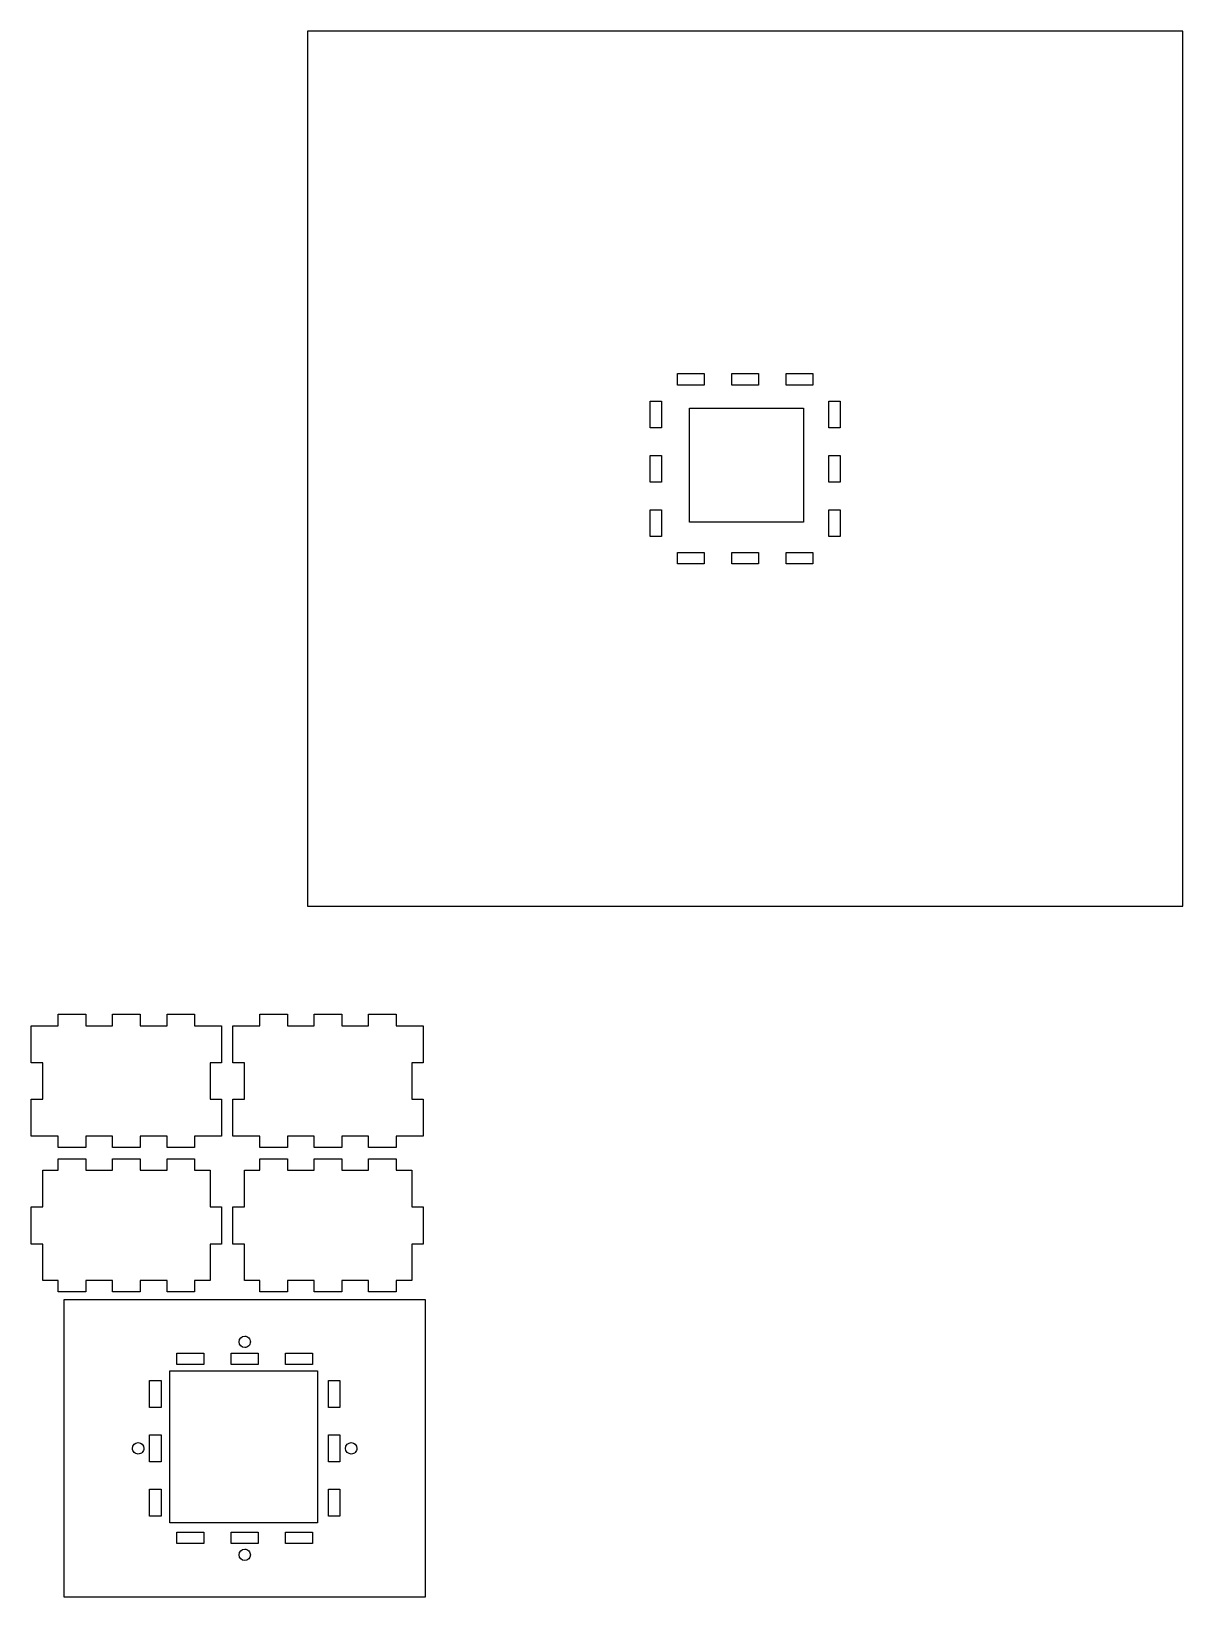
# Model space of a CAD drawing. Extents: x -8 to 294, y -25 to 387.
import ezdxf

# ---------------------------------------------------------------- set-up
doc = ezdxf.new("R2010")
doc.units = 0
doc.layers.add('Calque_1', color=7, linetype='CONTINUOUS')

msp = doc.modelspace()

# ---------------------------------------------------------------- linework, layer by layer
at = {"layer": 'Calque_1', "color": 5}
for p, q in [((64.256025, 386.860148), (64.256025, 156.860235)), ((294.255927, 386.860148), (64.256025, 386.860148)), ((294.255927, 156.860235), (294.255927, 386.860148)), ((161.449058, 296.859957), (168.491522, 296.859957)), ((161.449058, 293.86014), (161.449058, 296.859957)), ((168.491522, 296.859957), (168.491522, 293.86014)), ((175.734491, 296.859957), (182.777472, 296.859957)), ((175.734491, 293.86014), (175.734491, 296.859957)), ((182.777472, 296.859957), (182.777472, 293.86014)), ((190.02044, 296.859957), (197.062905, 296.859957)), ((190.02044, 293.86014), (190.02044, 296.859957)), ((197.062905, 296.859957), (197.062905, 293.86014)), ((168.491522, 293.86014), (161.449058, 293.86014)), ((182.777472, 293.86014), (175.734491, 293.86014)), ((197.062905, 293.86014), (190.02044, 293.86014)), ((154.256214, 289.667114), (157.256034, 289.667114)), ((154.256214, 282.62465), (154.256214, 289.667114)), ((157.256034, 289.667114), (157.256034, 282.62465)), ((201.255929, 289.667114), (204.255746, 289.667114)), ((201.255929, 282.62465), (201.255929, 289.667114)), ((204.255746, 289.667114), (204.255746, 282.62465)), ((164.624057, 287.797978), (194.623778, 287.797978)), ((164.624057, 257.797741), (164.624057, 287.797978)), ((194.623778, 287.797978), (194.623778, 257.797741)), ((157.256034, 282.62465), (154.256214, 282.62465)), ((204.255746, 282.62465), (201.255929, 282.62465)), ((154.256214, 275.381682), (157.256034, 275.381682)), ((154.256214, 268.338701), (154.256214, 275.381682)), ((157.256034, 275.381682), (157.256034, 268.338701)), ((201.255929, 275.381682), (204.255746, 275.381682)), ((201.255929, 268.338701), (201.255929, 275.381682)), ((204.255746, 275.381682), (204.255746, 268.338701)), ((157.256034, 268.338701), (154.256214, 268.338701)), ((204.255746, 268.338701), (201.255929, 268.338701)), ((154.256214, 261.095733), (157.256034, 261.095733)), ((154.256214, 254.053268), (154.256214, 261.095733)), ((157.256034, 261.095733), (157.256034, 254.053268)), ((201.255929, 261.095733), (204.255746, 261.095733)), ((201.255929, 254.053268), (201.255929, 261.095733)), ((204.255746, 261.095733), (204.255746, 254.053268)), ((194.623778, 257.797741), (164.624057, 257.797741)), ((157.256034, 254.053268), (154.256214, 254.053268)), ((204.255746, 254.053268), (201.255929, 254.053268)), ((161.449058, 249.860241), (168.491522, 249.860241)), ((161.449058, 246.860424), (161.449058, 249.860241)), ((168.491522, 249.860241), (168.491522, 246.860424)), ((175.734491, 249.860241), (182.777472, 249.860241)), ((175.734491, 246.860424), (175.734491, 249.860241)), ((182.777472, 249.860241), (182.777472, 246.860424)), ((190.02044, 249.860241), (197.062905, 249.860241)), ((190.02044, 246.860424), (190.02044, 249.860241)), ((197.062905, 249.860241), (197.062905, 246.860424)), ((168.491522, 246.860424), (161.449058, 246.860424)), ((182.777472, 246.860424), (175.734491, 246.860424)), ((197.062905, 246.860424), (190.02044, 246.860424)), ((64.256025, 156.860235), (294.255927, 156.860235))]:
    msp.add_line(p, q, dxfattribs=at)
at = {"layer": 'Calque_1', "color": 1}
for p, q in [((-1.272863, 125.43122), (-1.272863, 128.43122)), ((-1.272863, 128.43122), (5.969989, 128.43122)), ((5.969989, 128.43122), (5.969989, 125.43122)), ((13.012844, 125.43122), (13.012844, 128.43122)), ((13.012844, 128.43122), (20.255702, 128.43122)), ((20.255702, 128.43122), (20.255702, 125.43122)), ((27.298559, 125.43122), (27.298559, 128.43122)), ((27.298559, 128.43122), (34.541412, 128.43122)), ((34.541412, 128.43122), (34.541412, 125.43122)), ((51.727036, 125.43122), (51.727036, 128.43122)), ((51.727036, 128.43122), (58.969854, 128.43122)), ((58.969854, 128.43122), (58.969854, 125.43122)), ((66.012665, 125.43122), (66.012665, 128.43122)), ((66.012665, 128.43122), (73.255483, 128.43122)), ((73.255483, 128.43122), (73.255483, 125.43122)), ((80.298304, 125.43122), (80.298304, 128.43122)), ((80.298304, 128.43122), (87.541122, 128.43122)), ((87.541122, 128.43122), (87.541122, 125.43122)), ((-8.365716, 125.43122), (-1.272863, 125.43122)), ((-8.365716, 115.71455), (-8.365716, 125.43122)), ((5.969989, 125.43122), (13.012844, 125.43122)), ((20.255702, 125.43122), (27.298559, 125.43122)), ((34.541412, 125.43122), (41.634233, 125.43122)), ((41.634233, 125.43122), (41.634233, 115.71455)), ((44.634215, 125.43122), (51.727036, 125.43122)), ((44.634215, 115.71455), (44.634215, 125.43122)), ((58.969854, 125.43122), (66.012665, 125.43122)), ((73.255483, 125.43122), (80.298304, 125.43122)), ((87.541122, 125.43122), (94.633933, 125.43122)), ((94.633933, 125.43122), (94.633933, 115.71455)), ((-5.365718, 115.71455), (-8.365716, 115.71455)), ((-5.365718, 106.14789), (-5.365718, 115.71455)), ((41.634233, 115.71455), (38.634248, 115.71455)), ((38.634248, 115.71455), (38.634248, 106.14789)), ((47.634197, 115.71455), (44.634215, 115.71455)), ((47.634197, 106.14789), (47.634197, 115.71455)), ((94.633933, 115.71455), (91.633948, 115.71455)), ((91.633948, 115.71455), (91.633948, 106.14789)), ((-8.365716, 96.43122), (-8.365716, 106.14789)), ((-8.365716, 106.14789), (-5.365718, 106.14789)), ((38.634248, 106.14789), (41.634233, 106.14789)), ((41.634233, 106.14789), (41.634233, 96.43122)), ((44.634215, 96.43122), (44.634215, 106.14789)), ((44.634215, 106.14789), (47.634197, 106.14789)), ((91.633948, 106.14789), (94.633933, 106.14789)), ((94.633933, 106.14789), (94.633933, 96.43122)), ((-1.272863, 96.43122), (-8.365716, 96.43122)), ((-1.272863, 93.43122), (-1.272863, 96.43122)), ((13.012844, 96.43122), (5.969989, 96.43122)), ((5.969989, 96.43122), (5.969989, 93.43122)), ((13.012844, 93.43122), (13.012844, 96.43122)), ((27.298559, 96.43122), (20.255702, 96.43122)), ((20.255702, 96.43122), (20.255702, 93.43122)), ((27.298559, 93.43122), (27.298559, 96.43122)), ((41.634233, 96.43122), (34.541412, 96.43122)), ((34.541412, 96.43122), (34.541412, 93.43122)), ((51.727036, 96.43122), (44.634215, 96.43122)), ((51.727036, 93.43122), (51.727036, 96.43122)), ((66.012665, 96.43122), (58.969854, 96.43122)), ((58.969854, 96.43122), (58.969854, 93.43122)), ((66.012665, 93.43122), (66.012665, 96.43122)), ((80.298304, 96.43122), (73.255483, 96.43122)), ((73.255483, 96.43122), (73.255483, 93.43122)), ((80.298304, 93.43122), (80.298304, 96.43122)), ((94.633933, 96.43122), (87.541122, 96.43122)), ((87.541122, 96.43122), (87.541122, 93.43122)), ((5.969989, 93.43122), (-1.272863, 93.43122)), ((20.255702, 93.43122), (13.012844, 93.43122)), ((34.541412, 93.43122), (27.298559, 93.43122)), ((58.969854, 93.43122), (51.727036, 93.43122)), ((73.255483, 93.43122), (66.012665, 93.43122)), ((87.541122, 93.43122), (80.298304, 93.43122)), ((-5.365718, 87.43122), (-1.272863, 87.43122)), ((-5.365718, 77.81455), (-5.365718, 87.43122)), ((-1.272863, 87.43122), (-1.272863, 90.43122)), ((-1.272863, 90.43122), (5.969989, 90.43122)), ((5.969989, 90.43122), (5.969989, 87.43122)), ((5.969989, 87.43122), (13.012844, 87.43122)), ((13.012844, 87.43122), (13.012844, 90.43122)), ((13.012844, 90.43122), (20.255702, 90.43122)), ((20.255702, 90.43122), (20.255702, 87.43122)), ((20.255702, 87.43122), (27.298559, 87.43122)), ((27.298559, 87.43122), (27.298559, 90.43122)), ((27.298559, 90.43122), (34.541412, 90.43122)), ((34.541412, 90.43122), (34.541412, 87.43122)), ((34.541412, 87.43122), (38.634248, 87.43122)), ((38.634248, 87.43122), (38.634248, 77.81455)), ((47.634197, 87.43122), (51.727036, 87.43122)), ((47.634197, 77.81455), (47.634197, 87.43122)), ((51.727036, 87.43122), (51.727036, 90.43122)), ((51.727036, 90.43122), (58.969854, 90.43122)), ((58.969854, 90.43122), (58.969854, 87.43122)), ((58.969854, 87.43122), (66.012665, 87.43122)), ((66.012665, 87.43122), (66.012665, 90.43122)), ((66.012665, 90.43122), (73.255483, 90.43122)), ((73.255483, 90.43122), (73.255483, 87.43122)), ((73.255483, 87.43122), (80.298304, 87.43122)), ((80.298304, 87.43122), (80.298304, 90.43122)), ((80.298304, 90.43122), (87.541122, 90.43122)), ((87.541122, 90.43122), (87.541122, 87.43122)), ((87.541122, 87.43122), (91.633948, 87.43122)), ((91.633948, 87.43122), (91.633948, 77.81455)), ((-8.365716, 68.04789), (-8.365716, 77.81455)), ((-8.365716, 77.81455), (-5.365718, 77.81455)), ((38.634248, 77.81455), (41.634233, 77.81455)), ((41.634233, 77.81455), (41.634233, 68.04789)), ((44.634215, 68.04789), (44.634215, 77.81455)), ((44.634215, 77.81455), (47.634197, 77.81455)), ((91.633948, 77.81455), (94.633933, 77.81455)), ((94.633933, 77.81455), (94.633933, 68.04789)), ((-5.365718, 68.04789), (-8.365716, 68.04789)), ((-5.365718, 58.43122), (-5.365718, 68.04789)), ((41.634233, 68.04789), (38.634248, 68.04789)), ((38.634248, 68.04789), (38.634248, 58.43122)), ((47.634197, 68.04789), (44.634215, 68.04789)), ((47.634197, 58.43122), (47.634197, 68.04789)), ((94.633933, 68.04789), (91.633948, 68.04789)), ((91.633948, 68.04789), (91.633948, 58.43122)), ((-1.272863, 58.43122), (-5.365718, 58.43122)), ((-1.272863, 55.43122), (-1.272863, 58.43122)), ((13.012844, 58.43122), (5.969989, 58.43122)), ((5.969989, 58.43122), (5.969989, 55.43122)), ((13.012844, 55.43122), (13.012844, 58.43122)), ((27.298559, 58.43122), (20.255702, 58.43122)), ((20.255702, 58.43122), (20.255702, 55.43122)), ((27.298559, 55.43122), (27.298559, 58.43122)), ((38.634248, 58.43122), (34.541412, 58.43122)), ((34.541412, 58.43122), (34.541412, 55.43122)), ((51.727036, 58.43122), (47.634197, 58.43122)), ((51.727036, 55.43122), (51.727036, 58.43122)), ((66.012665, 58.43122), (58.969854, 58.43122)), ((58.969854, 58.43122), (58.969854, 55.43122)), ((66.012665, 55.43122), (66.012665, 58.43122)), ((80.298304, 58.43122), (73.255483, 58.43122)), ((73.255483, 58.43122), (73.255483, 55.43122)), ((80.298304, 55.43122), (80.298304, 58.43122)), ((91.633948, 58.43122), (87.541122, 58.43122)), ((87.541122, 58.43122), (87.541122, 55.43122)), ((5.969989, 55.43122), (-1.272863, 55.43122)), ((20.255702, 55.43122), (13.012844, 55.43122)), ((34.541412, 55.43122), (27.298559, 55.43122)), ((58.969854, 55.43122), (51.727036, 55.43122)), ((73.255483, 55.43122), (66.012665, 55.43122)), ((87.541122, 55.43122), (80.298304, 55.43122)), ((0.222725, 53.32857), (0.222725, -24.67131)), ((95.222609, 53.32857), (0.222725, 53.32857)), ((95.222609, -24.67131), (95.222609, 53.32857)), ((47.722668, 43.82889), (47.722668, 43.82889)), ((29.915487, 39.32891), (36.958468, 39.32891)), ((29.915487, 36.32909), (29.915487, 39.32891)), ((36.958468, 39.32891), (36.958468, 36.32909)), ((44.201437, 39.32891), (51.243899, 39.32891)), ((44.201437, 36.32909), (44.201437, 39.32891)), ((51.243899, 39.32891), (51.243899, 36.32909)), ((58.486867, 39.32891), (65.529851, 39.32891)), ((58.486867, 36.32909), (58.486867, 39.32891)), ((65.529851, 39.32891), (65.529851, 36.32909)), ((28.024129, 34.70283), (66.845015, 34.70283)), ((28.024129, -5.2968), (28.024129, 34.70283)), ((36.958468, 36.32909), (29.915487, 36.32909)), ((51.243899, 36.32909), (44.201437, 36.32909)), ((65.529851, 36.32909), (58.486867, 36.32909)), ((66.845015, 34.70283), (66.845015, -5.2968)), ((22.722644, 32.13607), (25.722461, 32.13607)), ((22.722644, 25.09308), (22.722644, 32.13607)), ((25.722461, 32.13607), (25.722461, 25.09308)), ((69.722875, 32.13607), (72.722691, 32.13607)), ((69.722875, 25.09308), (69.722875, 32.13607)), ((72.722691, 32.13607), (72.722691, 25.09308)), ((25.722461, 25.09308), (22.722644, 25.09308)), ((72.722691, 25.09308), (69.722875, 25.09308)), ((22.722644, 17.85011), (25.722461, 17.85011)), ((22.722644, 10.80765), (22.722644, 17.85011)), ((25.722461, 17.85011), (25.722461, 10.80765)), ((69.722875, 17.85011), (72.722691, 17.85011)), ((69.722875, 10.80765), (69.722875, 17.85011)), ((72.722691, 17.85011), (72.722691, 10.80765)), ((19.722827, 15.82854), (19.722827, 15.82854)), ((75.722508, 15.82854), (75.722508, 15.82854)), ((25.722461, 10.80765), (22.722644, 10.80765)), ((72.722691, 10.80765), (69.722875, 10.80765)), ((22.722644, 3.56468), (25.722461, 3.56468)), ((22.722644, -3.47829), (22.722644, 3.56468)), ((25.722461, 3.56468), (25.722461, -3.47829)), ((69.722875, 3.56468), (72.722691, 3.56468)), ((69.722875, -3.47829), (69.722875, 3.56468)), ((72.722691, 3.56468), (72.722691, -3.47829)), ((25.722461, -3.47829), (22.722644, -3.47829)), ((72.722691, -3.47829), (69.722875, -3.47829)), ((66.845015, -5.2968), (28.024129, -5.2968)), ((29.915487, -7.67133), (36.958468, -7.67133)), ((29.915487, -10.67115), (29.915487, -7.67133)), ((36.958468, -7.67133), (36.958468, -10.67115)), ((44.201437, -7.67133), (51.243899, -7.67133)), ((44.201437, -10.67115), (44.201437, -7.67133)), ((51.243899, -7.67133), (51.243899, -10.67115)), ((58.486867, -7.67133), (65.529851, -7.67133)), ((58.486867, -10.67115), (58.486867, -7.67133)), ((65.529851, -7.67133), (65.529851, -10.67115)), ((36.958468, -10.67115), (29.915487, -10.67115)), ((51.243899, -10.67115), (44.201437, -10.67115)), ((47.722668, -12.17131), (47.722668, -12.17131)), ((65.529851, -10.67115), (58.486867, -10.67115)), ((0.222725, -24.67131), (95.222609, -24.67131))]:
    msp.add_line(p, q, dxfattribs=at)
for points in [[(47.722668, 40.82856), (46.894311, 40.828753), (46.222923, 41.500373), (46.223017, 42.32873)], [(46.223017, 42.32873), (46.222929, 43.157083), (46.894315, 43.828697), (47.722668, 43.82889)], [(47.722668, 43.82889), (48.120549, 43.828934), (48.502147, 43.670896), (48.783492, 43.389552)], [(48.783496, 41.267901), (48.50215, 40.986555), (48.120551, 40.828516), (47.722668, 40.82856)], [(48.783492, 43.389552), (49.064837, 43.108208), (49.222876, 42.726611), (49.222834, 42.32873)], [(49.222834, 42.32873), (49.222879, 41.930847), (49.064841, 41.549247), (48.783496, 41.267901)], [(18.662002, 13.268057), (18.380657, 13.549401), (18.222618, 13.930999), (18.22266, 14.32888)], [(18.22266, 14.32888), (18.222848, 15.15724), (18.894467, 15.828632), (19.722827, 15.82854)], [(19.722827, 12.82872), (19.324946, 12.828676), (18.943348, 12.986713), (18.662002, 13.268057)], [(19.722827, 15.82854), (20.551187, 15.828632), (21.222806, 15.15724), (21.222994, 14.32888)], [(20.783652, 13.268057), (20.502306, 12.986713), (20.120708, 12.828676), (19.722827, 12.82872)], [(21.222994, 14.32888), (21.223036, 13.930999), (21.064997, 13.549401), (20.783652, 13.268057)], [(75.722508, 12.82872), (74.894155, 12.828913), (74.22277, 13.500527), (74.222858, 14.32888)], [(74.222858, 14.32888), (74.223046, 15.157038), (74.89435, 15.828347), (75.722508, 15.82854)], [(75.722508, 15.82854), (76.550867, 15.828632), (77.222486, 15.157239), (77.222674, 14.32888)], [(76.783332, 13.268058), (76.501987, 12.986714), (76.120389, 12.828676), (75.722508, 12.82872)], [(77.222674, 14.32888), (77.222716, 13.930999), (77.064677, 13.549402), (76.783332, 13.268058)], [(46.223017, -13.67147), (46.222929, -12.843117), (46.894315, -12.171503), (47.722668, -12.17131)], [(47.722668, -12.17131), (48.120549, -12.171266), (48.502147, -12.329304), (48.783492, -12.610648)], [(47.722668, -15.17113), (46.89451, -15.170937), (46.223205, -14.499628), (46.223017, -13.67147)], [(49.222834, -13.67147), (49.222646, -14.499829), (48.551027, -15.171222), (47.722668, -15.17113)], [(48.783492, -12.610648), (49.064837, -12.891992), (49.222876, -13.273589), (49.222834, -13.67147)]]:
    msp.add_open_spline(points, degree=3, dxfattribs=at)

doc.saveas('drawing.dxf')
